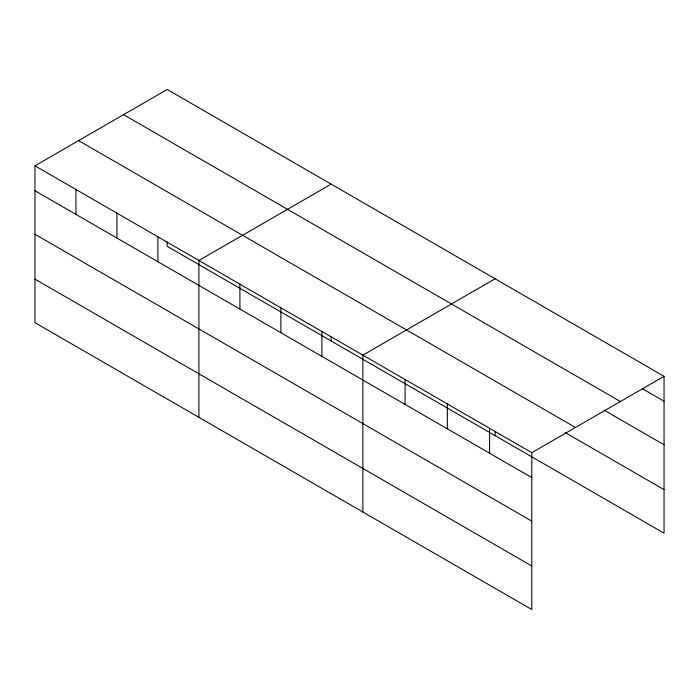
<?xml version="1.0" encoding="UTF-8"?>
<svg xmlns="http://www.w3.org/2000/svg" width="699" height="699" viewBox="0 0 699 699"><rect width="100%" height="100%" fill="white"/><g stroke="black" fill="none" stroke-linecap="round" stroke-linejoin="round"><path stroke-width="1.05" d="M34.95 165.82L531.799 452.672L531.799 609.537L34.95 322.676L34.95 165.82L167.201 89.463L664.05 376.324L664.05 533.18L167.201 246.328L167.201 241.968M331.16 184.125L198.909 260.482L198.909 417.338M495.119 278.787L362.877 355.144L362.877 512M531.799 452.672L664.05 376.324M642.468 388.766L664.05 401.235M123.557 114.662L620.406 401.514M603.988 410.095L664.05 444.774M78.594 140.621L575.443 427.473M565.508 432.742L664.05 489.641M34.95 190.731L531.799 477.583M34.95 234.27L531.799 521.131M34.95 279.137L531.799 565.989M495.119 431.3L495.119 435.652M489.571 428.295L489.571 453.197M447.343 403.908L447.343 428.819M405.105 379.522L405.105 404.433M331.16 336.638L331.16 340.99M321.881 331.475L321.881 356.385M280.893 307.813L280.893 332.724M239.906 284.144L239.906 309.054M157.922 236.812L157.922 261.723M116.934 213.151L116.934 238.062M75.938 189.481L75.938 214.392"/></g></svg>
